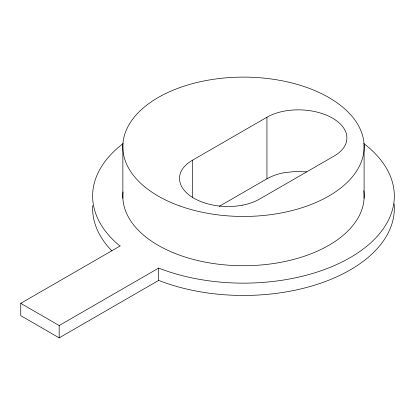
<?xml version="1.0" encoding="UTF-8"?>
<svg xmlns="http://www.w3.org/2000/svg" width="415" height="415" viewBox="0 0 415 415"><rect width="100%" height="100%" fill="white"/><g stroke="black" fill="none" stroke-linecap="round" stroke-linejoin="round"><path stroke-width="0.62" d="M242.614 205.16C232.25 207.132 221.496 206.929 211.188 204.699A49.515 28.588 0 0 1 182.621 188.161C178.875 182.911 178.403 175.535 181.869 170.026A43.487 25.108 0 0 1 192.306 160.315L266.944 117.227A43.487 25.108 0 0 1 283.772 111.21C294.131 109.223 304.885 109.425 315.193 111.651A49.515 28.588 0 0 1 343.786 128.173C347.537 133.417 348.024 140.794 344.569 146.313A43.487 25.108 0 0 1 334.148 156.03L259.448 199.148A43.492 25.108 0 0 1 242.614 205.155M394.12 203.812A150.847 87.088 0 0 1 317.527 284.244A150.847 87.088 0 0 1 158.691 280.4L59.179 337.851L20.75 315.665L20.75 303.344L120.257 245.898L118.716 245.006A150.847 87.088 0 0 1 123.239 143.466M219.245 206.348L266.944 178.808L266.944 117.227M20.75 303.344L59.179 325.536L158.691 268.085A150.847 87.088 0 0 0 352.849 256.034A150.847 87.088 0 0 0 363.716 143.466M306.685 171.862L295.055 171.483L283.767 172.79A43.487 25.108 0 0 0 266.938 178.808M364.095 144.596L364.095 198.24M192.311 160.315L192.311 197.265M158.691 268.085L158.691 280.4M122.861 144.596L122.861 198.24M59.179 325.536L59.179 337.851M111.92 250.976A150.847 87.088 0 0 1 92.706 205.632M363.805 190.744A120.677 69.673 0 0 1 244.56 265.725A120.677 69.673 0 0 1 123.006 191.989M179.887 206.001A120.677 69.673 0 0 0 364.095 148.975A120.677 69.673 0 0 0 186.454 85.386A120.677 69.673 0 0 0 179.887 206.001"/></g></svg>
